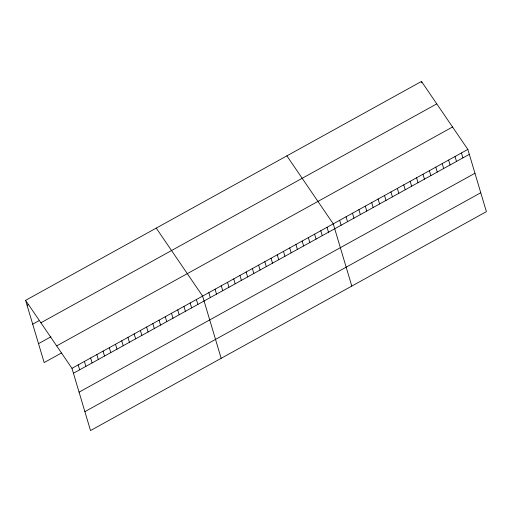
<?xml version="1.0" encoding="UTF-8"?>
<svg xmlns="http://www.w3.org/2000/svg" width="512" height="512" viewBox="0 0 512 512"><rect width="100%" height="100%" fill="white"/><g stroke="black" fill="none" stroke-linecap="round" stroke-linejoin="round"><path stroke-width="0.77" d="M25.6 300.346L421.478 81.44L467.846 149.427L486.4 211.654L90.522 430.56L71.968 368.333L25.6 300.346L44.154 362.573L61.434 353.018M27.066 305.261L28.448 304.499M32.704 324.173L38.925 320.736M40.902 322.778L436.781 103.872M38.515 343.661L50.957 336.781M56.666 345.894L452.544 126.989M71.968 368.333L467.846 149.427M73.434 373.248L469.312 154.342M79.072 392.16L474.95 173.254M84.883 411.648L480.762 192.742M286.88 155.866L333.248 223.853L351.802 286.08M156.243 228.109L202.611 296.09L221.158 358.323M461.44 152.966L462.906 157.882M455.027 156.512L456.493 161.427M448.621 160.058L450.086 164.973M421.478 81.44L421.894 82.842M442.208 163.603L443.674 168.518M435.802 167.142L437.267 172.058M429.389 170.688L430.854 175.603M422.982 174.234L424.448 179.149M416.57 177.779L418.035 182.694M410.163 181.325L411.629 186.24M403.757 184.864L405.216 189.779M397.344 188.41L398.81 193.325M390.938 191.955L392.403 196.87M384.525 195.501L385.99 200.416M378.118 199.04L379.584 203.955M371.706 202.586L373.171 207.501M365.299 206.131L366.765 211.046M358.886 209.677L360.352 214.592M352.48 213.222L353.946 218.138M346.067 216.762L347.533 221.677M339.661 220.307L341.126 225.222M327.027 227.29L328.493 232.205M320.806 230.733L322.272 235.648M314.586 234.17L316.051 239.085M308.365 237.613L309.83 242.528M302.144 241.05L303.61 245.965M295.923 244.493L297.389 249.408M289.702 247.93L291.168 252.845M283.482 251.373L284.947 256.288M277.261 254.81L278.726 259.725M271.04 258.253L272.506 263.168M264.819 261.69L266.285 266.605M258.598 265.133L260.064 270.048M252.378 268.57L253.843 273.485M246.157 272.013L247.622 276.928M239.936 275.45L241.402 280.365M233.715 278.893L235.181 283.808M227.494 282.33L228.96 287.245M221.274 285.773L222.739 290.688M215.053 289.21L216.518 294.125M208.832 292.653L210.298 297.568M196.39 299.533L197.856 304.448M190.17 302.97L191.635 307.885M183.949 306.413L185.414 311.328M177.728 309.85L179.194 314.765M171.507 313.293L172.973 318.208M165.286 316.73L166.752 321.645M159.066 320.173L160.531 325.088M152.845 323.61L154.31 328.525M146.624 327.053L148.083 331.968M140.403 330.49L141.862 335.405M134.176 333.933L135.642 338.848M127.955 337.37L129.421 342.285M121.734 340.813L123.2 345.728M115.514 344.25L116.979 349.165M109.293 347.693L110.758 352.608M103.072 351.13L104.538 356.045M96.851 354.573L98.317 359.488M90.63 358.01L92.096 362.925M84.41 361.453L85.875 366.368M78.189 364.89L79.654 369.805"/></g></svg>
